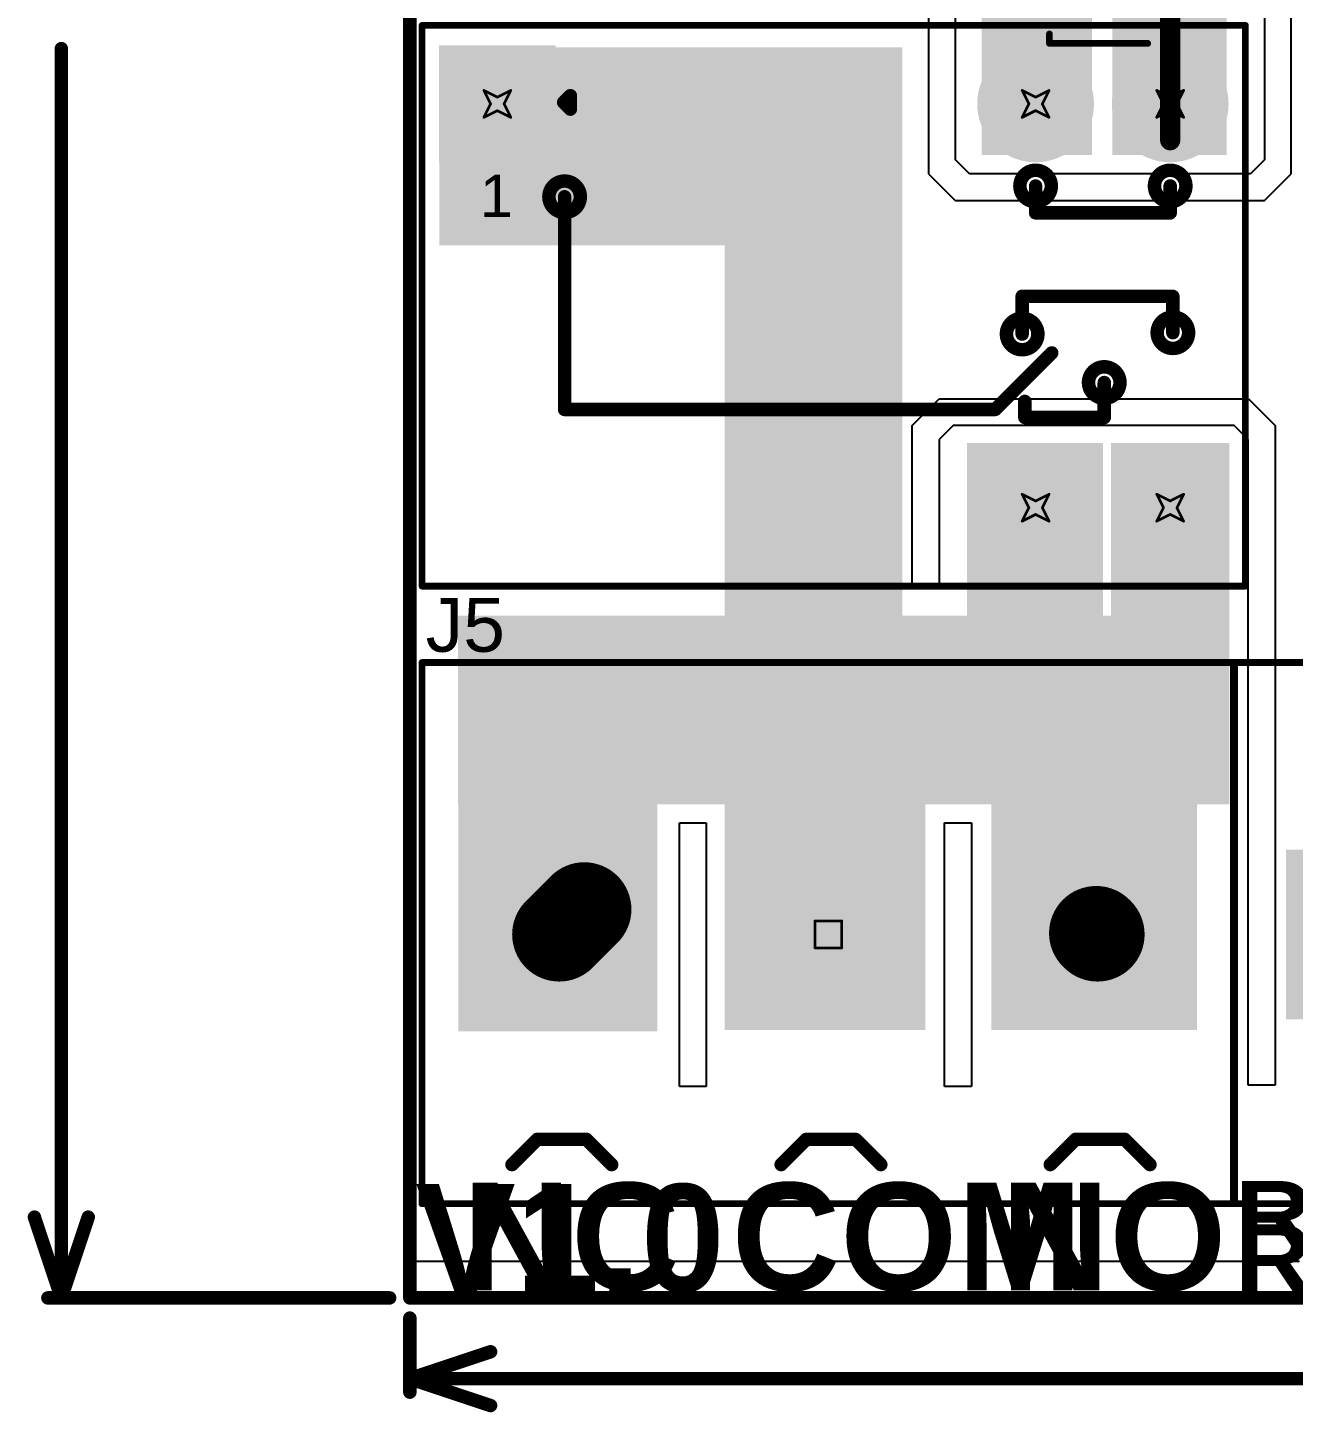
# Model space of a CAD drawing. Header units: inches. Extents: x -8 to 208, y -3 to 109.
# Drawn here: x -7.21 to 16.68, y -2.16 to 23.97 of the extents above; entities that cross this region are included whole.
import ezdxf

# ---------------------------------------------------------------- set-up
doc = ezdxf.new("R2010")
doc.units = ezdxf.units.IN
for name, color, linetype in [('BottomLayer', 5, 'Continuous'), ('BottomOverlay', 54, 'Continuous'), ('BottomPaste', 16, 'Continuous'), ('BottomSolder', 6, 'Continuous'), ('DrillDrawing', 1, 'Continuous'), ('Mechanical1', 6, 'Continuous'), ('Mechanical2', 216, 'Continuous'), ('MultiLayer', 9, 'Continuous'), ('PadHoleLayer', 156, 'Continuous'), ('TopLayer', 1, 'Continuous'), ('TopOverlay', 2, 'Continuous'), ('TopSolder', 216, 'Continuous')]:
    doc.layers.add(name, color=color, linetype=linetype)
doc.styles.add('Arial', font='', dxfattribs={"height": 0.2})
doc.styles.add('Arial Black_Bold', font='', dxfattribs={"height": 0.2})
doc.styles.add('Arial_Bold', font='', dxfattribs={"height": 0.2})
doc.styles.get('Arial').set_extended_font_data('Arial')
doc.styles.get('Arial Black_Bold').set_extended_font_data('Arial Black', bold=True)
doc.styles.get('Arial_Bold').set_extended_font_data('Arial', bold=True)

# ---------------------------------------------------------------- blocks, each defined once
blk = doc.blocks.new('J102K1CS33VDC_20_83')
at = {"layer": 'BottomLayer'}
blk.add_hatch(color=5, dxfattribs=at).paths.add_polyline_path([(1, 1), (1, -1), (-1, -1), (-1, 1)])
h = blk.add_hatch(color=5, dxfattribs=at)
edge = h.paths.add_edge_path()
edge.add_arc((10.16, 0), 1, 0, 360)
h = blk.add_hatch(color=5, dxfattribs=at)
edge = h.paths.add_edge_path()
edge.add_arc((12.7, 0), 1, 0, 360)
h = blk.add_hatch(color=5, dxfattribs=at)
edge = h.paths.add_edge_path()
edge.add_arc((10.16, -7.62), 1, 0, 360)
h = blk.add_hatch(color=5, dxfattribs=at)
edge = h.paths.add_edge_path()
edge.add_arc((12.7, -7.62), 1, 0, 360)
at = {"layer": 'BottomSolder'}
blk.add_hatch(color=6, dxfattribs=at).paths.add_polyline_path([(1.102, 1.102), (1.102, -1.102), (-1.102, -1.102), (-1.102, 1.102)])
h = blk.add_hatch(color=6, dxfattribs=at)
edge = h.paths.add_edge_path()
edge.add_arc((10.16, 0), 1.102, 0, 360)
h = blk.add_hatch(color=6, dxfattribs=at)
edge = h.paths.add_edge_path()
edge.add_arc((12.7, 0), 1.102, 0, 360)
h = blk.add_hatch(color=6, dxfattribs=at)
edge = h.paths.add_edge_path()
edge.add_arc((10.16, -7.62), 1.102, 0, 360)
h = blk.add_hatch(color=6, dxfattribs=at)
edge = h.paths.add_edge_path()
edge.add_arc((12.7, -7.62), 1.102, 0, 360)
at = {"layer": 'MultiLayer'}
blk.add_hatch(color=9, dxfattribs=at).paths.add_polyline_path([(1, 1), (1, -1), (-1, -1), (-1, 1)])
h = blk.add_hatch(color=9, dxfattribs=at)
edge = h.paths.add_edge_path()
edge.add_arc((10.16, 0), 1, 0, 360)
h = blk.add_hatch(color=9, dxfattribs=at)
edge = h.paths.add_edge_path()
edge.add_arc((12.7, 0), 1, 0, 360)
h = blk.add_hatch(color=9, dxfattribs=at)
edge = h.paths.add_edge_path()
edge.add_arc((10.16, -7.62), 1, 0, 360)
h = blk.add_hatch(color=9, dxfattribs=at)
edge = h.paths.add_edge_path()
edge.add_arc((12.7, -7.62), 1, 0, 360)
at = {"layer": 'PadHoleLayer'}
h = blk.add_hatch(color=156, dxfattribs=at)
edge = h.paths.add_edge_path()
edge.add_arc((0, 0), 0.51, 0, 360)
h = blk.add_hatch(color=156, dxfattribs=at)
edge = h.paths.add_edge_path()
edge.add_arc((10.16, 0), 0.51, 0, 360)
h = blk.add_hatch(color=156, dxfattribs=at)
edge = h.paths.add_edge_path()
edge.add_arc((12.7, 0), 0.51, 0, 360)
h = blk.add_hatch(color=156, dxfattribs=at)
edge = h.paths.add_edge_path()
edge.add_arc((10.16, -7.62), 0.51, 0, 360)
h = blk.add_hatch(color=156, dxfattribs=at)
edge = h.paths.add_edge_path()
edge.add_arc((12.7, -7.62), 0.51, 0, 360)
at = {"layer": 'TopLayer'}
blk.add_hatch(color=1, dxfattribs=at).paths.add_polyline_path([(1, 1), (1, -1), (-1, -1), (-1, 1)])
h = blk.add_hatch(color=1, dxfattribs=at)
edge = h.paths.add_edge_path()
edge.add_arc((10.16, 0), 1, 0, 360)
h = blk.add_hatch(color=1, dxfattribs=at)
edge = h.paths.add_edge_path()
edge.add_arc((12.7, 0), 1, 0, 360)
h = blk.add_hatch(color=1, dxfattribs=at)
edge = h.paths.add_edge_path()
edge.add_arc((10.16, -7.62), 1, 0, 360)
h = blk.add_hatch(color=1, dxfattribs=at)
edge = h.paths.add_edge_path()
edge.add_arc((12.7, -7.62), 1, 0, 360)
at = {"layer": 'TopSolder'}
blk.add_hatch(color=216, dxfattribs=at).paths.add_polyline_path([(1.102, 1.102), (1.102, -1.102), (-1.102, -1.102), (-1.102, 1.102)])
h = blk.add_hatch(color=216, dxfattribs=at)
edge = h.paths.add_edge_path()
edge.add_arc((10.16, 0), 1.102, 0, 360)
h = blk.add_hatch(color=216, dxfattribs=at)
edge = h.paths.add_edge_path()
edge.add_arc((12.7, 0), 1.102, 0, 360)
h = blk.add_hatch(color=216, dxfattribs=at)
edge = h.paths.add_edge_path()
edge.add_arc((10.16, -7.62), 1.102, 0, 360)
h = blk.add_hatch(color=216, dxfattribs=at)
edge = h.paths.add_edge_path()
edge.add_arc((12.7, -7.62), 1.102, 0, 360)
at = {"layer": 'TopOverlay'}
for points in [[(-1.42, -3.81, 0.127, 0.127, 0), (-1.42, 1.48, 0.127, 0.127, 0)], [(-1.42, 1.48, 0.127, 0.127, 0), (14.12, 1.48, 0.127, 0.127, 0)], [(14.12, -3.81, 0.127, 0.127, 0), (14.12, 1.48, 0.127, 0.127, 0)], [(1.252, 0.028, 0.254, 0.254, 0), (1.379, 0.155, 0.254, 0.254, 0)], [(1.379, -0.099, 0.254, 0.254, 0), (1.379, 0.155, 0.254, 0.254, 0)], [(1.252, 0.028, 0.254, 0.254, 0), (1.379, -0.099, 0.254, 0.254, 0)], [(10.16, -2.057, 0.254, 0.254, 0), (10.16, -1.549, 0.254, 0.254, 0)], [(12.7, -2.057, 0.254, 0.254, 0), (12.7, -1.549, 0.254, 0.254, 0)], [(1.27, -5.766, 0.254, 0.254, 0), (1.27, -1.753, 0.254, 0.254, 0)], [(10.16, -2.057, 0.254, 0.254, 0), (12.7, -2.057, 0.254, 0.254, 0)], [(9.906, -4.343, 0.254, 0.254, 0), (9.906, -3.632, 0.254, 0.254, 0)], [(9.906, -3.632, 0.254, 0.254, 0), (12.751, -3.632, 0.254, 0.254, 0)], [(12.751, -4.318, 0.254, 0.254, 0), (12.751, -3.632, 0.254, 0.254, 0)], [(-1.42, -9.1, 0.127, 0.127, 0), (-1.42, -3.81, 0.127, 0.127, 0)], [(14.12, -9.1, 0.127, 0.127, 0), (14.12, -3.81, 0.127, 0.127, 0)], [(9.398, -5.766, 0.254, 0.254, 0), (10.465, -4.699, 0.254, 0.254, 0)], [(11.455, -5.918, 0.254, 0.254, 0), (11.455, -5.258, 0.254, 0.254, 0)], [(9.957, -5.918, 0.254, 0.254, 0), (9.957, -5.613, 0.254, 0.254, 0)], [(1.27, -5.766, 0.254, 0.254, 0), (9.398, -5.766, 0.254, 0.254, 0)], [(9.957, -5.918, 0.254, 0.254, 0), (11.455, -5.918, 0.254, 0.254, 0)], [(-1.42, -9.1, 0.127, 0.127, 0), (14.12, -9.1, 0.127, 0.127, 0)]]:
    blk.add_lwpolyline(points, format="xyseb", dxfattribs=at)
for points in [[(-1.452, 1.48, 0.0635, 0.0635, 1), (-1.388, 1.48, 0.0635, 0.0635, 1)], [(-1.452, 1.48, 0.0635, 0.0635, 1), (-1.388, 1.48, 0.0635, 0.0635, 1)], [(14.088, 1.48, 0.0635, 0.0635, 1), (14.152, 1.48, 0.0635, 0.0635, 1)], [(14.088, 1.48, 0.0635, 0.0635, 1), (14.152, 1.48, 0.0635, 0.0635, 1)], [(1.315, 0.155, 0.127, 0.127, 1), (1.442, 0.155, 0.127, 0.127, 1)], [(1.315, 0.155, 0.127, 0.127, 1), (1.442, 0.155, 0.127, 0.127, 1)], [(1.188, 0.028, 0.127, 0.127, 1), (1.315, 0.028, 0.127, 0.127, 1)], [(1.188, 0.028, 0.127, 0.127, 1), (1.315, 0.028, 0.127, 0.127, 1)], [(1.315, -0.099, 0.127, 0.127, 1), (1.442, -0.099, 0.127, 0.127, 1)], [(1.315, -0.099, 0.127, 0.127, 1), (1.442, -0.099, 0.127, 0.127, 1)], [(10.457, -1.549, 0.254, 0.254, 1), (9.863, -1.549, 0.254, 0.254, 1)], [(12.997, -1.549, 0.254, 0.254, 1), (12.403, -1.549, 0.254, 0.254, 1)], [(1.567, -1.753, 0.254, 0.254, 1), (0.973, -1.753, 0.254, 0.254, 1)], [(9.799, -1.549, 0.127, 0.127, 1), (9.926, -1.549, 0.127, 0.127, 1)], [(10.097, -1.549, 0.127, 0.127, 1), (10.223, -1.549, 0.127, 0.127, 1)], [(10.394, -1.549, 0.127, 0.127, 1), (10.521, -1.549, 0.127, 0.127, 1)], [(12.339, -1.549, 0.127, 0.127, 1), (12.466, -1.549, 0.127, 0.127, 1)], [(12.636, -1.549, 0.127, 0.127, 1), (12.764, -1.549, 0.127, 0.127, 1)], [(12.934, -1.549, 0.127, 0.127, 1), (13.061, -1.549, 0.127, 0.127, 1)], [(0.909, -1.753, 0.127, 0.127, 1), (1.036, -1.753, 0.127, 0.127, 1)], [(1.206, -1.753, 0.127, 0.127, 1), (1.333, -1.753, 0.127, 0.127, 1)], [(1.504, -1.753, 0.127, 0.127, 1), (1.631, -1.753, 0.127, 0.127, 1)], [(10.097, -2.057, 0.127, 0.127, 1), (10.223, -2.057, 0.127, 0.127, 1)], [(10.097, -2.057, 0.127, 0.127, 1), (10.223, -2.057, 0.127, 0.127, 1)], [(12.636, -2.057, 0.127, 0.127, 1), (12.764, -2.057, 0.127, 0.127, 1)], [(12.636, -2.057, 0.127, 0.127, 1), (12.764, -2.057, 0.127, 0.127, 1)], [(9.842, -3.632, 0.127, 0.127, 1), (9.97, -3.632, 0.127, 0.127, 1)], [(9.842, -3.632, 0.127, 0.127, 1), (9.97, -3.632, 0.127, 0.127, 1)], [(12.687, -3.632, 0.127, 0.127, 1), (12.814, -3.632, 0.127, 0.127, 1)], [(12.687, -3.632, 0.127, 0.127, 1), (12.814, -3.632, 0.127, 0.127, 1)], [(-1.452, -3.81, 0.0635, 0.0635, 1), (-1.388, -3.81, 0.0635, 0.0635, 1)], [(-1.452, -3.81, 0.0635, 0.0635, 1), (-1.388, -3.81, 0.0635, 0.0635, 1)], [(13.048, -4.318, 0.254, 0.254, 1), (12.454, -4.318, 0.254, 0.254, 1)], [(14.088, -3.81, 0.0635, 0.0635, 1), (14.152, -3.81, 0.0635, 0.0635, 1)], [(14.088, -3.81, 0.0635, 0.0635, 1), (14.152, -3.81, 0.0635, 0.0635, 1)], [(10.203, -4.343, 0.254, 0.254, 1), (9.609, -4.343, 0.254, 0.254, 1)], [(9.545, -4.343, 0.127, 0.127, 1), (9.672, -4.343, 0.127, 0.127, 1)], [(9.842, -4.343, 0.127, 0.127, 1), (9.97, -4.343, 0.127, 0.127, 1)], [(10.14, -4.343, 0.127, 0.127, 1), (10.267, -4.343, 0.127, 0.127, 1)], [(12.39, -4.318, 0.127, 0.127, 1), (12.517, -4.318, 0.127, 0.127, 1)], [(12.687, -4.318, 0.127, 0.127, 1), (12.814, -4.318, 0.127, 0.127, 1)], [(12.985, -4.318, 0.127, 0.127, 1), (13.112, -4.318, 0.127, 0.127, 1)], [(10.401, -4.699, 0.127, 0.127, 1), (10.528, -4.699, 0.127, 0.127, 1)], [(11.753, -5.258, 0.254, 0.254, 1), (11.158, -5.258, 0.254, 0.254, 1)], [(11.095, -5.258, 0.127, 0.127, 1), (11.222, -5.258, 0.127, 0.127, 1)], [(11.392, -5.258, 0.127, 0.127, 1), (11.519, -5.258, 0.127, 0.127, 1)], [(11.689, -5.258, 0.127, 0.127, 1), (11.816, -5.258, 0.127, 0.127, 1)], [(9.893, -5.613, 0.127, 0.127, 1), (10.02, -5.613, 0.127, 0.127, 1)], [(1.206, -5.766, 0.127, 0.127, 1), (1.333, -5.766, 0.127, 0.127, 1)], [(1.206, -5.766, 0.127, 0.127, 1), (1.333, -5.766, 0.127, 0.127, 1)], [(9.334, -5.766, 0.127, 0.127, 1), (9.461, -5.766, 0.127, 0.127, 1)], [(9.334, -5.766, 0.127, 0.127, 1), (9.461, -5.766, 0.127, 0.127, 1)], [(9.893, -5.918, 0.127, 0.127, 1), (10.02, -5.918, 0.127, 0.127, 1)], [(9.893, -5.918, 0.127, 0.127, 1), (10.02, -5.918, 0.127, 0.127, 1)], [(11.392, -5.918, 0.127, 0.127, 1), (11.519, -5.918, 0.127, 0.127, 1)], [(11.392, -5.918, 0.127, 0.127, 1), (11.519, -5.918, 0.127, 0.127, 1)], [(-1.452, -9.1, 0.0635, 0.0635, 1), (-1.388, -9.1, 0.0635, 0.0635, 1)], [(-1.452, -9.1, 0.0635, 0.0635, 1), (-1.388, -9.1, 0.0635, 0.0635, 1)], [(14.088, -9.1, 0.0635, 0.0635, 1), (14.152, -9.1, 0.0635, 0.0635, 1)], [(14.088, -9.1, 0.0635, 0.0635, 1), (14.152, -9.1, 0.0635, 0.0635, 1)]]:
    blk.add_lwpolyline(points, format="xyseb", close=True, dxfattribs=at)
at = {"layer": 'TopOverlay', "style": 'Arial'}
blk.add_text('1', height=0.8, rotation=360, dxfattribs=at).set_placement((-0.33, -2.134))
blk = doc.blocks.new('DB128L_5_08_3P_BK_S_90')
at = {"layer": 'BottomLayer'}
blk.add_hatch(color=5, dxfattribs=at).paths.add_polyline_path([(-3.58, 1.5), (-3.58, -1.5), (-6.58, -1.5), (-6.58, 1.5)])
h = blk.add_hatch(color=5, dxfattribs=at)
edge = h.paths.add_edge_path()
edge.add_arc((0, 0), 1.5, 0, 360)
h = blk.add_hatch(color=5, dxfattribs=at)
edge = h.paths.add_edge_path()
edge.add_arc((5.08, 0), 1.5, 0, 360)
at = {"layer": 'BottomSolder'}
blk.add_hatch(color=6, dxfattribs=at).paths.add_polyline_path([(-3.478, 1.602), (-3.478, -1.602), (-6.682, -1.602), (-6.682, 1.602)])
h = blk.add_hatch(color=6, dxfattribs=at)
edge = h.paths.add_edge_path()
edge.add_arc((0, 0), 1.602, 0, 360)
h = blk.add_hatch(color=6, dxfattribs=at)
edge = h.paths.add_edge_path()
edge.add_arc((5.08, 0), 1.602, 0, 360)
at = {"layer": 'MultiLayer'}
blk.add_hatch(color=9, dxfattribs=at).paths.add_polyline_path([(-3.58, 1.5), (-3.58, -1.5), (-6.58, -1.5), (-6.58, 1.5)])
h = blk.add_hatch(color=9, dxfattribs=at)
edge = h.paths.add_edge_path()
edge.add_arc((0, 0), 1.5, 0, 360)
h = blk.add_hatch(color=9, dxfattribs=at)
edge = h.paths.add_edge_path()
edge.add_arc((5.08, 0), 1.5, 0, 360)
at = {"layer": 'PadHoleLayer'}
h = blk.add_hatch(color=156, dxfattribs=at)
edge = h.paths.add_edge_path()
edge.add_arc((-5.08, 0), 0.8, 0, 360)
h = blk.add_hatch(color=156, dxfattribs=at)
edge = h.paths.add_edge_path()
edge.add_arc((0, 0), 0.8, 0, 360)
h = blk.add_hatch(color=156, dxfattribs=at)
edge = h.paths.add_edge_path()
edge.add_arc((5.08, 0), 0.8, 0, 360)
at = {"layer": 'TopLayer'}
blk.add_hatch(color=1, dxfattribs=at).paths.add_polyline_path([(-3.58, 1.5), (-3.58, -1.5), (-6.58, -1.5), (-6.58, 1.5)])
h = blk.add_hatch(color=1, dxfattribs=at)
edge = h.paths.add_edge_path()
edge.add_arc((0, 0), 1.5, 0, 360)
h = blk.add_hatch(color=1, dxfattribs=at)
edge = h.paths.add_edge_path()
edge.add_arc((5.08, 0), 1.5, 0, 360)
at = {"layer": 'TopSolder'}
blk.add_hatch(color=216, dxfattribs=at).paths.add_polyline_path([(-3.478, 1.602), (-3.478, -1.602), (-6.682, -1.602), (-6.682, 1.602)])
h = blk.add_hatch(color=216, dxfattribs=at)
edge = h.paths.add_edge_path()
edge.add_arc((0, 0), 1.602, 0, 360)
h = blk.add_hatch(color=216, dxfattribs=at)
edge = h.paths.add_edge_path()
edge.add_arc((5.08, 0), 1.602, 0, 360)
at = {"layer": 'TopOverlay'}
for points in [[(-7.671, -5.08, 0.127, 0.127, 0), (-7.671, 5.131, 0.127, 0.127, 0)], [(-7.671, 5.131, 0.127, 0.127, 0), (7.671, 5.131, 0.127, 0.127, 0)], [(7.671, -5.08, 0.127, 0.127, 0), (7.671, 5.131, 0.127, 0.127, 0)], [(-5.971, -4.343, 0.254, 0.254, 0), (-5.494, -3.867, 0.254, 0.254, 0)], [(-5.494, -3.867, 0.254, 0.254, 0), (-4.566, -3.867, 0.254, 0.254, 0)], [(-4.566, -3.867, 0.254, 0.254, 0), (-4.089, -4.343, 0.254, 0.254, 0)], [(-0.891, -4.343, 0.254, 0.254, 0), (-0.414, -3.867, 0.254, 0.254, 0)], [(-0.414, -3.867, 0.254, 0.254, 0), (0.514, -3.867, 0.254, 0.254, 0)], [(0.514, -3.867, 0.254, 0.254, 0), (0.991, -4.343, 0.254, 0.254, 0)], [(4.189, -4.343, 0.254, 0.254, 0), (4.666, -3.867, 0.254, 0.254, 0)], [(4.666, -3.867, 0.254, 0.254, 0), (5.594, -3.867, 0.254, 0.254, 0)], [(5.594, -3.867, 0.254, 0.254, 0), (6.071, -4.343, 0.254, 0.254, 0)], [(-7.671, -5.08, 0.127, 0.127, 0), (7.671, -5.08, 0.127, 0.127, 0)]]:
    blk.add_lwpolyline(points, format="xyseb", dxfattribs=at)
for points in [[(-7.703, 5.131, 0.0635, 0.0635, 1), (-7.639, 5.131, 0.0635, 0.0635, 1)], [(-7.703, 5.131, 0.0635, 0.0635, 1), (-7.639, 5.131, 0.0635, 0.0635, 1)], [(7.639, 5.131, 0.0635, 0.0635, 1), (7.703, 5.131, 0.0635, 0.0635, 1)], [(7.639, 5.131, 0.0635, 0.0635, 1), (7.703, 5.131, 0.0635, 0.0635, 1)], [(-5.558, -3.867, 0.127, 0.127, 1), (-5.431, -3.867, 0.127, 0.127, 1)], [(-5.558, -3.867, 0.127, 0.127, 1), (-5.431, -3.867, 0.127, 0.127, 1)], [(-4.63, -3.867, 0.127, 0.127, 1), (-4.503, -3.867, 0.127, 0.127, 1)], [(-4.63, -3.867, 0.127, 0.127, 1), (-4.503, -3.867, 0.127, 0.127, 1)], [(-0.478, -3.867, 0.127, 0.127, 1), (-0.351, -3.867, 0.127, 0.127, 1)], [(-0.478, -3.867, 0.127, 0.127, 1), (-0.351, -3.867, 0.127, 0.127, 1)], [(0.45, -3.867, 0.127, 0.127, 1), (0.577, -3.867, 0.127, 0.127, 1)], [(0.45, -3.867, 0.127, 0.127, 1), (0.577, -3.867, 0.127, 0.127, 1)], [(4.602, -3.867, 0.127, 0.127, 1), (4.729, -3.867, 0.127, 0.127, 1)], [(4.602, -3.867, 0.127, 0.127, 1), (4.729, -3.867, 0.127, 0.127, 1)], [(5.53, -3.867, 0.127, 0.127, 1), (5.657, -3.867, 0.127, 0.127, 1)], [(5.53, -3.867, 0.127, 0.127, 1), (5.657, -3.867, 0.127, 0.127, 1)], [(-6.035, -4.343, 0.127, 0.127, 1), (-5.908, -4.343, 0.127, 0.127, 1)], [(-4.153, -4.343, 0.127, 0.127, 1), (-4.026, -4.343, 0.127, 0.127, 1)], [(-0.955, -4.343, 0.127, 0.127, 1), (-0.828, -4.343, 0.127, 0.127, 1)], [(0.927, -4.343, 0.127, 0.127, 1), (1.054, -4.343, 0.127, 0.127, 1)], [(4.125, -4.343, 0.127, 0.127, 1), (4.252, -4.343, 0.127, 0.127, 1)], [(6.007, -4.343, 0.127, 0.127, 1), (6.134, -4.343, 0.127, 0.127, 1)], [(-7.703, -5.08, 0.0635, 0.0635, 1), (-7.639, -5.08, 0.0635, 0.0635, 1)], [(-7.703, -5.08, 0.0635, 0.0635, 1), (-7.639, -5.08, 0.0635, 0.0635, 1)], [(7.639, -5.08, 0.0635, 0.0635, 1), (7.703, -5.08, 0.0635, 0.0635, 1)], [(7.639, -5.08, 0.0635, 0.0635, 1), (7.703, -5.08, 0.0635, 0.0635, 1)]]:
    blk.add_lwpolyline(points, format="xyseb", close=True, dxfattribs=at)
blk = doc.blocks.new('DB128L_5_08_3P_BK_S_93')
at = {"layer": 'BottomLayer'}
blk.add_hatch(color=5, dxfattribs=at).paths.add_polyline_path([(-3.58, 1.5), (-3.58, -1.5), (-6.58, -1.5), (-6.58, 1.5)])
h = blk.add_hatch(color=5, dxfattribs=at)
edge = h.paths.add_edge_path()
edge.add_arc((0, 0), 1.5, 0, 360)
h = blk.add_hatch(color=5, dxfattribs=at)
edge = h.paths.add_edge_path()
edge.add_arc((5.08, 0), 1.5, 0, 360)
at = {"layer": 'BottomSolder'}
blk.add_hatch(color=6, dxfattribs=at).paths.add_polyline_path([(-3.478, 1.602), (-3.478, -1.602), (-6.682, -1.602), (-6.682, 1.602)])
h = blk.add_hatch(color=6, dxfattribs=at)
edge = h.paths.add_edge_path()
edge.add_arc((0, 0), 1.602, 0, 360)
h = blk.add_hatch(color=6, dxfattribs=at)
edge = h.paths.add_edge_path()
edge.add_arc((5.08, 0), 1.602, 0, 360)
at = {"layer": 'MultiLayer'}
blk.add_hatch(color=9, dxfattribs=at).paths.add_polyline_path([(-3.58, 1.5), (-3.58, -1.5), (-6.58, -1.5), (-6.58, 1.5)])
h = blk.add_hatch(color=9, dxfattribs=at)
edge = h.paths.add_edge_path()
edge.add_arc((0, 0), 1.5, 0, 360)
h = blk.add_hatch(color=9, dxfattribs=at)
edge = h.paths.add_edge_path()
edge.add_arc((5.08, 0), 1.5, 0, 360)
at = {"layer": 'PadHoleLayer'}
h = blk.add_hatch(color=156, dxfattribs=at)
edge = h.paths.add_edge_path()
edge.add_arc((-5.08, 0), 0.8, 0, 360)
h = blk.add_hatch(color=156, dxfattribs=at)
edge = h.paths.add_edge_path()
edge.add_arc((0, 0), 0.8, 0, 360)
h = blk.add_hatch(color=156, dxfattribs=at)
edge = h.paths.add_edge_path()
edge.add_arc((5.08, 0), 0.8, 0, 360)
at = {"layer": 'TopLayer'}
blk.add_hatch(color=1, dxfattribs=at).paths.add_polyline_path([(-3.58, 1.5), (-3.58, -1.5), (-6.58, -1.5), (-6.58, 1.5)])
h = blk.add_hatch(color=1, dxfattribs=at)
edge = h.paths.add_edge_path()
edge.add_arc((0, 0), 1.5, 0, 360)
h = blk.add_hatch(color=1, dxfattribs=at)
edge = h.paths.add_edge_path()
edge.add_arc((5.08, 0), 1.5, 0, 360)
at = {"layer": 'TopSolder'}
blk.add_hatch(color=216, dxfattribs=at).paths.add_polyline_path([(-3.478, 1.602), (-3.478, -1.602), (-6.682, -1.602), (-6.682, 1.602)])
h = blk.add_hatch(color=216, dxfattribs=at)
edge = h.paths.add_edge_path()
edge.add_arc((0, 0), 1.602, 0, 360)
h = blk.add_hatch(color=216, dxfattribs=at)
edge = h.paths.add_edge_path()
edge.add_arc((5.08, 0), 1.602, 0, 360)
at = {"layer": 'TopOverlay'}
for points in [[(-7.671, 5.131, 0.127, 0.127, 0), (7.671, 5.131, 0.127, 0.127, 0)], [(-7.671, -5.08, 0.127, 0.127, 0), (-7.671, 5.131, 0.127, 0.127, 0)], [(7.671, -5.08, 0.127, 0.127, 0), (7.671, 5.131, 0.127, 0.127, 0)], [(-5.971, -4.343, 0.254, 0.254, 0), (-5.494, -3.867, 0.254, 0.254, 0)], [(-5.494, -3.867, 0.254, 0.254, 0), (-4.566, -3.867, 0.254, 0.254, 0)], [(-4.566, -3.867, 0.254, 0.254, 0), (-4.089, -4.343, 0.254, 0.254, 0)], [(-0.891, -4.343, 0.254, 0.254, 0), (-0.414, -3.867, 0.254, 0.254, 0)], [(-0.414, -3.867, 0.254, 0.254, 0), (0.514, -3.867, 0.254, 0.254, 0)], [(0.514, -3.867, 0.254, 0.254, 0), (0.991, -4.343, 0.254, 0.254, 0)], [(4.189, -4.343, 0.254, 0.254, 0), (4.666, -3.867, 0.254, 0.254, 0)], [(4.666, -3.867, 0.254, 0.254, 0), (5.594, -3.867, 0.254, 0.254, 0)], [(5.594, -3.867, 0.254, 0.254, 0), (6.071, -4.343, 0.254, 0.254, 0)], [(-7.671, -5.08, 0.127, 0.127, 0), (7.671, -5.08, 0.127, 0.127, 0)]]:
    blk.add_lwpolyline(points, format="xyseb", dxfattribs=at)
for points in [[(-7.703, 5.131, 0.0635, 0.0635, 1), (-7.639, 5.131, 0.0635, 0.0635, 1)], [(-7.703, 5.131, 0.0635, 0.0635, 1), (-7.639, 5.131, 0.0635, 0.0635, 1)], [(7.639, 5.131, 0.0635, 0.0635, 1), (7.703, 5.131, 0.0635, 0.0635, 1)], [(7.639, 5.131, 0.0635, 0.0635, 1), (7.703, 5.131, 0.0635, 0.0635, 1)], [(-5.558, -3.867, 0.127, 0.127, 1), (-5.431, -3.867, 0.127, 0.127, 1)], [(-5.558, -3.867, 0.127, 0.127, 1), (-5.431, -3.867, 0.127, 0.127, 1)], [(-4.63, -3.867, 0.127, 0.127, 1), (-4.503, -3.867, 0.127, 0.127, 1)], [(-4.63, -3.867, 0.127, 0.127, 1), (-4.503, -3.867, 0.127, 0.127, 1)], [(-0.478, -3.867, 0.127, 0.127, 1), (-0.351, -3.867, 0.127, 0.127, 1)], [(-0.478, -3.867, 0.127, 0.127, 1), (-0.351, -3.867, 0.127, 0.127, 1)], [(0.45, -3.867, 0.127, 0.127, 1), (0.577, -3.867, 0.127, 0.127, 1)], [(0.45, -3.867, 0.127, 0.127, 1), (0.577, -3.867, 0.127, 0.127, 1)], [(4.602, -3.867, 0.127, 0.127, 1), (4.729, -3.867, 0.127, 0.127, 1)], [(4.602, -3.867, 0.127, 0.127, 1), (4.729, -3.867, 0.127, 0.127, 1)], [(5.53, -3.867, 0.127, 0.127, 1), (5.657, -3.867, 0.127, 0.127, 1)], [(5.53, -3.867, 0.127, 0.127, 1), (5.657, -3.867, 0.127, 0.127, 1)], [(-6.035, -4.343, 0.127, 0.127, 1), (-5.908, -4.343, 0.127, 0.127, 1)], [(-4.153, -4.343, 0.127, 0.127, 1), (-4.026, -4.343, 0.127, 0.127, 1)], [(-0.955, -4.343, 0.127, 0.127, 1), (-0.828, -4.343, 0.127, 0.127, 1)], [(0.927, -4.343, 0.127, 0.127, 1), (1.054, -4.343, 0.127, 0.127, 1)], [(4.125, -4.343, 0.127, 0.127, 1), (4.252, -4.343, 0.127, 0.127, 1)], [(6.007, -4.343, 0.127, 0.127, 1), (6.134, -4.343, 0.127, 0.127, 1)], [(-7.703, -5.08, 0.0635, 0.0635, 1), (-7.639, -5.08, 0.0635, 0.0635, 1)], [(-7.703, -5.08, 0.0635, 0.0635, 1), (-7.639, -5.08, 0.0635, 0.0635, 1)], [(7.639, -5.08, 0.0635, 0.0635, 1), (7.703, -5.08, 0.0635, 0.0635, 1)], [(7.639, -5.08, 0.0635, 0.0635, 1), (7.703, -5.08, 0.0635, 0.0635, 1)]]:
    blk.add_lwpolyline(points, format="xyseb", close=True, dxfattribs=at)
blk = doc.blocks.new('SOD_323_B_101')
at = {"layer": 'BottomLayer'}
for points in [[(-0.75, -0.45), (-1.55, -0.45), (-1.55, 0.45), (-0.75, 0.45)], [(1.55, -0.45), (0.75, -0.45), (0.75, 0.45), (1.55, 0.45)]]:
    blk.add_hatch(color=5, dxfattribs=at).paths.add_polyline_path(points)
at = {"layer": 'BottomOverlay'}
for points in [[(-2.007, 0.483), (-0.914, 0.483), (-0.914, 0.787), (-2.007, 0.787)], [(-2.007, -0.508), (-1.575, -0.508), (-1.575, 0.508), (-2.007, 0.508)], [(-2.007, -0.787), (-0.914, -0.787), (-0.914, -0.483), (-2.007, -0.483)]]:
    blk.add_hatch(color=54, dxfattribs=at).paths.add_polyline_path(points)
at = {"layer": 'BottomPaste'}
for points in [[(-0.75, -0.45), (-1.55, -0.45), (-1.55, 0.45), (-0.75, 0.45)], [(1.55, -0.45), (0.75, -0.45), (0.75, 0.45), (1.55, 0.45)]]:
    blk.add_hatch(color=16, dxfattribs=at).paths.add_polyline_path(points)
at = {"layer": 'BottomSolder'}
for points in [[(-0.695, -0.505), (-1.605, -0.505), (-1.605, 0.505), (-0.695, 0.505)], [(1.605, -0.505), (0.695, -0.505), (0.695, 0.505), (1.605, 0.505)]]:
    blk.add_hatch(color=6, dxfattribs=at).paths.add_polyline_path(points)
at = {"layer": 'BottomOverlay'}
for points in [[(0.94, 0.737, 0.127, 0.127, 0), (-0.914, 0.737, 0.127, 0.127, 0)], [(0.94, 0.737, 0.127, 0.127, 0), (0.94, 0.559, 0.127, 0.127, 0)], [(0.94, -0.559, 0.127, 0.127, 0), (0.94, -0.737, 0.127, 0.127, 0)], [(0.94, -0.737, 0.127, 0.127, 0), (-0.914, -0.737, 0.127, 0.127, 0)]]:
    blk.add_lwpolyline(points, format="xyseb", dxfattribs=at)
for points in [[(-0.946, 0.737, 0.0635, 0.0635, 1), (-0.883, 0.737, 0.0635, 0.0635, 1)], [(0.908, 0.737, 0.0635, 0.0635, 1), (0.972, 0.737, 0.0635, 0.0635, 1)], [(0.908, 0.737, 0.0635, 0.0635, 1), (0.972, 0.737, 0.0635, 0.0635, 1)], [(0.908, 0.559, 0.0635, 0.0635, 1), (0.972, 0.559, 0.0635, 0.0635, 1)], [(0.908, -0.559, 0.0635, 0.0635, 1), (0.972, -0.559, 0.0635, 0.0635, 1)], [(-0.946, -0.737, 0.0635, 0.0635, 1), (-0.883, -0.737, 0.0635, 0.0635, 1)], [(0.908, -0.737, 0.0635, 0.0635, 1), (0.972, -0.737, 0.0635, 0.0635, 1)], [(0.908, -0.737, 0.0635, 0.0635, 1), (0.972, -0.737, 0.0635, 0.0635, 1)]]:
    blk.add_lwpolyline(points, format="xyseb", close=True, dxfattribs=at)

msp = doc.modelspace()

# ---------------------------------------------------------------- hatches: boundary and pattern name
at = {"layer": 'BottomLayer'}
for points in [[(12.878, 21.565), (12.878, 27.534), (10.795, 27.534), (10.795, 21.565)], [(15.418, 21.565), (15.418, 25.121), (13.259, 25.121), (13.259, 21.565)], [(13.233, 11.709), (15.469, 11.709), (15.469, 16.129), (13.233, 16.129)], [(15.469, 9.315), (15.469, 12.871), (0.908, 12.871), (0.908, 9.315)], [(0.914, 5.029), (4.674, 5.029), (4.674, 12.497), (0.914, 12.497)]]:
    msp.add_hatch(color=5, dxfattribs=at).paths.add_polyline_path(points)
at = {"layer": 'TopLayer'}
for points in [[(9.093, 19.863), (9.093, 23.597), (0.559, 23.597), (0.559, 19.863)], [(5.944, 11.887), (9.296, 11.887), (9.296, 23.597), (5.944, 23.597)], [(13.081, 16.129), (10.516, 16.129), (10.516, 9.373), (13.081, 9.373)], [(10.973, 5.055), (14.859, 5.055), (14.859, 12.7), (10.973, 12.7)], [(5.944, 5.055), (9.728, 5.055), (9.728, 12.319), (5.944, 12.319)]]:
    msp.add_hatch(color=1, dxfattribs=at).paths.add_polyline_path(points)

# ---------------------------------------------------------------- linework, layer by layer
at = {"layer": 'BottomLayer'}
for p, q in [((0, 0.686), (0, 24.841)), ((16.789, 0.686), (0, 0.686))]:
    msp.add_line(p, q, dxfattribs=at)
for points in [[(14.351, 22.53, 0.381, 0.381, 0), (14.351, 24.22, 0.381, 0.381, 0)], [(14.351, 21.844, 0.381, 0.381, 0), (14.351, 22.53, 0.381, 0.381, 0)]]:
    msp.add_lwpolyline(points, format="xyseb", dxfattribs=at)
for points in [[(14.256, 22.53, 0.191, 0.191, 1), (14.446, 22.53, 0.191, 0.191, 1)], [(14.256, 22.53, 0.191, 0.191, 1), (14.446, 22.53, 0.191, 0.191, 1)], [(14.256, 21.844, 0.191, 0.191, 1), (14.446, 21.844, 0.191, 0.191, 1)]]:
    msp.add_lwpolyline(points, format="xyseb", close=True, dxfattribs=at)
at = {"layer": 'DrillDrawing'}
for points in [[(1.397, 22.784, 0.0508, 0.0508, 0), (1.651, 22.657, 0.0508, 0.0508, 0)], [(1.397, 22.784, 0.0508, 0.0508, 0), (1.524, 22.53, 0.0508, 0.0508, 0)], [(1.651, 22.657, 0.0508, 0.0508, 0), (1.905, 22.784, 0.0508, 0.0508, 0)], [(1.778, 22.53, 0.0508, 0.0508, 0), (1.905, 22.784, 0.0508, 0.0508, 0)], [(11.557, 22.784, 0.0508, 0.0508, 0), (11.811, 22.657, 0.0508, 0.0508, 0)], [(11.557, 22.784, 0.0508, 0.0508, 0), (11.684, 22.53, 0.0508, 0.0508, 0)], [(11.811, 22.657, 0.0508, 0.0508, 0), (12.065, 22.784, 0.0508, 0.0508, 0)], [(11.938, 22.53, 0.0508, 0.0508, 0), (12.065, 22.784, 0.0508, 0.0508, 0)], [(14.097, 22.784, 0.0508, 0.0508, 0), (14.351, 22.657, 0.0508, 0.0508, 0)], [(14.097, 22.784, 0.0508, 0.0508, 0), (14.224, 22.53, 0.0508, 0.0508, 0)], [(14.351, 22.657, 0.0508, 0.0508, 0), (14.605, 22.784, 0.0508, 0.0508, 0)], [(14.478, 22.53, 0.0508, 0.0508, 0), (14.605, 22.784, 0.0508, 0.0508, 0)], [(1.397, 22.276, 0.0508, 0.0508, 0), (1.524, 22.53, 0.0508, 0.0508, 0)], [(1.778, 22.53, 0.0508, 0.0508, 0), (1.905, 22.276, 0.0508, 0.0508, 0)], [(11.557, 22.276, 0.0508, 0.0508, 0), (11.684, 22.53, 0.0508, 0.0508, 0)], [(11.938, 22.53, 0.0508, 0.0508, 0), (12.065, 22.276, 0.0508, 0.0508, 0)], [(14.097, 22.276, 0.0508, 0.0508, 0), (14.224, 22.53, 0.0508, 0.0508, 0)], [(14.478, 22.53, 0.0508, 0.0508, 0), (14.605, 22.276, 0.0508, 0.0508, 0)], [(1.397, 22.276, 0.0508, 0.0508, 0), (1.651, 22.403, 0.0508, 0.0508, 0)], [(1.651, 22.403, 0.0508, 0.0508, 0), (1.905, 22.276, 0.0508, 0.0508, 0)], [(11.557, 22.276, 0.0508, 0.0508, 0), (11.811, 22.403, 0.0508, 0.0508, 0)], [(11.811, 22.403, 0.0508, 0.0508, 0), (12.065, 22.276, 0.0508, 0.0508, 0)], [(14.097, 22.276, 0.0508, 0.0508, 0), (14.351, 22.403, 0.0508, 0.0508, 0)], [(14.351, 22.403, 0.0508, 0.0508, 0), (14.605, 22.276, 0.0508, 0.0508, 0)], [(11.557, 15.164, 0.0508, 0.0508, 0), (11.811, 15.037, 0.0508, 0.0508, 0)], [(11.557, 15.164, 0.0508, 0.0508, 0), (11.684, 14.91, 0.0508, 0.0508, 0)], [(11.811, 15.037, 0.0508, 0.0508, 0), (12.065, 15.164, 0.0508, 0.0508, 0)], [(11.938, 14.91, 0.0508, 0.0508, 0), (12.065, 15.164, 0.0508, 0.0508, 0)], [(14.097, 15.164, 0.0508, 0.0508, 0), (14.351, 15.037, 0.0508, 0.0508, 0)], [(14.097, 15.164, 0.0508, 0.0508, 0), (14.224, 14.91, 0.0508, 0.0508, 0)], [(14.351, 15.037, 0.0508, 0.0508, 0), (14.605, 15.164, 0.0508, 0.0508, 0)], [(14.478, 14.91, 0.0508, 0.0508, 0), (14.605, 15.164, 0.0508, 0.0508, 0)], [(11.557, 14.656, 0.0508, 0.0508, 0), (11.684, 14.91, 0.0508, 0.0508, 0)], [(11.938, 14.91, 0.0508, 0.0508, 0), (12.065, 14.656, 0.0508, 0.0508, 0)], [(14.097, 14.656, 0.0508, 0.0508, 0), (14.224, 14.91, 0.0508, 0.0508, 0)], [(14.478, 14.91, 0.0508, 0.0508, 0), (14.605, 14.656, 0.0508, 0.0508, 0)], [(11.557, 14.656, 0.0508, 0.0508, 0), (11.811, 14.783, 0.0508, 0.0508, 0)], [(11.811, 14.783, 0.0508, 0.0508, 0), (12.065, 14.656, 0.0508, 0.0508, 0)], [(14.097, 14.656, 0.0508, 0.0508, 0), (14.351, 14.783, 0.0508, 0.0508, 0)], [(14.351, 14.783, 0.0508, 0.0508, 0), (14.605, 14.656, 0.0508, 0.0508, 0)], [(2.565, 7.112, 0.0508, 0.0508, 0), (3.073, 7.112, 0.0508, 0.0508, 0)], [(2.565, 6.604, 0.0508, 0.0508, 0), (2.565, 7.112, 0.0508, 0.0508, 0)], [(3.073, 6.604, 0.0508, 0.0508, 0), (3.073, 7.112, 0.0508, 0.0508, 0)], [(7.645, 7.112, 0.0508, 0.0508, 0), (8.153, 7.112, 0.0508, 0.0508, 0)], [(7.645, 6.604, 0.0508, 0.0508, 0), (7.645, 7.112, 0.0508, 0.0508, 0)], [(8.153, 6.604, 0.0508, 0.0508, 0), (8.153, 7.112, 0.0508, 0.0508, 0)], [(12.725, 7.112, 0.0508, 0.0508, 0), (13.233, 7.112, 0.0508, 0.0508, 0)], [(12.725, 6.604, 0.0508, 0.0508, 0), (12.725, 7.112, 0.0508, 0.0508, 0)], [(13.233, 6.604, 0.0508, 0.0508, 0), (13.233, 7.112, 0.0508, 0.0508, 0)], [(2.565, 6.604, 0.0508, 0.0508, 0), (3.073, 6.604, 0.0508, 0.0508, 0)], [(7.645, 6.604, 0.0508, 0.0508, 0), (8.153, 6.604, 0.0508, 0.0508, 0)], [(12.725, 6.604, 0.0508, 0.0508, 0), (13.233, 6.604, 0.0508, 0.0508, 0)]]:
    msp.add_lwpolyline(points, format="xyseb", dxfattribs=at)
for points in [[(1.384, 22.784, 0.0254, 0.0254, 1), (1.41, 22.784, 0.0254, 0.0254, 1)], [(1.384, 22.784, 0.0254, 0.0254, 1), (1.41, 22.784, 0.0254, 0.0254, 1)], [(1.892, 22.784, 0.0254, 0.0254, 1), (1.918, 22.784, 0.0254, 0.0254, 1)], [(1.892, 22.784, 0.0254, 0.0254, 1), (1.918, 22.784, 0.0254, 0.0254, 1)], [(11.544, 22.784, 0.0254, 0.0254, 1), (11.57, 22.784, 0.0254, 0.0254, 1)], [(11.544, 22.784, 0.0254, 0.0254, 1), (11.57, 22.784, 0.0254, 0.0254, 1)], [(12.052, 22.784, 0.0254, 0.0254, 1), (12.078, 22.784, 0.0254, 0.0254, 1)], [(12.052, 22.784, 0.0254, 0.0254, 1), (12.078, 22.784, 0.0254, 0.0254, 1)], [(14.084, 22.784, 0.0254, 0.0254, 1), (14.11, 22.784, 0.0254, 0.0254, 1)], [(14.084, 22.784, 0.0254, 0.0254, 1), (14.11, 22.784, 0.0254, 0.0254, 1)], [(14.592, 22.784, 0.0254, 0.0254, 1), (14.618, 22.784, 0.0254, 0.0254, 1)], [(14.592, 22.784, 0.0254, 0.0254, 1), (14.618, 22.784, 0.0254, 0.0254, 1)], [(1.511, 22.53, 0.0254, 0.0254, 1), (1.537, 22.53, 0.0254, 0.0254, 1)], [(1.511, 22.53, 0.0254, 0.0254, 1), (1.537, 22.53, 0.0254, 0.0254, 1)], [(1.638, 22.657, 0.0254, 0.0254, 1), (1.664, 22.657, 0.0254, 0.0254, 1)], [(1.638, 22.657, 0.0254, 0.0254, 1), (1.664, 22.657, 0.0254, 0.0254, 1)], [(1.765, 22.53, 0.0254, 0.0254, 1), (1.791, 22.53, 0.0254, 0.0254, 1)], [(1.765, 22.53, 0.0254, 0.0254, 1), (1.791, 22.53, 0.0254, 0.0254, 1)], [(11.671, 22.53, 0.0254, 0.0254, 1), (11.697, 22.53, 0.0254, 0.0254, 1)], [(11.671, 22.53, 0.0254, 0.0254, 1), (11.697, 22.53, 0.0254, 0.0254, 1)], [(11.798, 22.657, 0.0254, 0.0254, 1), (11.824, 22.657, 0.0254, 0.0254, 1)], [(11.798, 22.657, 0.0254, 0.0254, 1), (11.824, 22.657, 0.0254, 0.0254, 1)], [(11.925, 22.53, 0.0254, 0.0254, 1), (11.951, 22.53, 0.0254, 0.0254, 1)], [(11.925, 22.53, 0.0254, 0.0254, 1), (11.951, 22.53, 0.0254, 0.0254, 1)], [(14.211, 22.53, 0.0254, 0.0254, 1), (14.237, 22.53, 0.0254, 0.0254, 1)], [(14.211, 22.53, 0.0254, 0.0254, 1), (14.237, 22.53, 0.0254, 0.0254, 1)], [(14.338, 22.657, 0.0254, 0.0254, 1), (14.364, 22.657, 0.0254, 0.0254, 1)], [(14.338, 22.657, 0.0254, 0.0254, 1), (14.364, 22.657, 0.0254, 0.0254, 1)], [(14.465, 22.53, 0.0254, 0.0254, 1), (14.491, 22.53, 0.0254, 0.0254, 1)], [(14.465, 22.53, 0.0254, 0.0254, 1), (14.491, 22.53, 0.0254, 0.0254, 1)], [(1.384, 22.276, 0.0254, 0.0254, 1), (1.41, 22.276, 0.0254, 0.0254, 1)], [(1.384, 22.276, 0.0254, 0.0254, 1), (1.41, 22.276, 0.0254, 0.0254, 1)], [(1.638, 22.403, 0.0254, 0.0254, 1), (1.664, 22.403, 0.0254, 0.0254, 1)], [(1.638, 22.403, 0.0254, 0.0254, 1), (1.664, 22.403, 0.0254, 0.0254, 1)], [(1.892, 22.276, 0.0254, 0.0254, 1), (1.918, 22.276, 0.0254, 0.0254, 1)], [(1.892, 22.276, 0.0254, 0.0254, 1), (1.918, 22.276, 0.0254, 0.0254, 1)], [(11.544, 22.276, 0.0254, 0.0254, 1), (11.57, 22.276, 0.0254, 0.0254, 1)], [(11.544, 22.276, 0.0254, 0.0254, 1), (11.57, 22.276, 0.0254, 0.0254, 1)], [(11.798, 22.403, 0.0254, 0.0254, 1), (11.824, 22.403, 0.0254, 0.0254, 1)], [(11.798, 22.403, 0.0254, 0.0254, 1), (11.824, 22.403, 0.0254, 0.0254, 1)], [(12.052, 22.276, 0.0254, 0.0254, 1), (12.078, 22.276, 0.0254, 0.0254, 1)], [(12.052, 22.276, 0.0254, 0.0254, 1), (12.078, 22.276, 0.0254, 0.0254, 1)], [(14.084, 22.276, 0.0254, 0.0254, 1), (14.11, 22.276, 0.0254, 0.0254, 1)], [(14.084, 22.276, 0.0254, 0.0254, 1), (14.11, 22.276, 0.0254, 0.0254, 1)], [(14.338, 22.403, 0.0254, 0.0254, 1), (14.364, 22.403, 0.0254, 0.0254, 1)], [(14.338, 22.403, 0.0254, 0.0254, 1), (14.364, 22.403, 0.0254, 0.0254, 1)], [(14.592, 22.276, 0.0254, 0.0254, 1), (14.618, 22.276, 0.0254, 0.0254, 1)], [(14.592, 22.276, 0.0254, 0.0254, 1), (14.618, 22.276, 0.0254, 0.0254, 1)], [(11.544, 15.164, 0.0254, 0.0254, 1), (11.57, 15.164, 0.0254, 0.0254, 1)], [(11.544, 15.164, 0.0254, 0.0254, 1), (11.57, 15.164, 0.0254, 0.0254, 1)], [(12.052, 15.164, 0.0254, 0.0254, 1), (12.078, 15.164, 0.0254, 0.0254, 1)], [(12.052, 15.164, 0.0254, 0.0254, 1), (12.078, 15.164, 0.0254, 0.0254, 1)], [(14.084, 15.164, 0.0254, 0.0254, 1), (14.11, 15.164, 0.0254, 0.0254, 1)], [(14.084, 15.164, 0.0254, 0.0254, 1), (14.11, 15.164, 0.0254, 0.0254, 1)], [(14.592, 15.164, 0.0254, 0.0254, 1), (14.618, 15.164, 0.0254, 0.0254, 1)], [(14.592, 15.164, 0.0254, 0.0254, 1), (14.618, 15.164, 0.0254, 0.0254, 1)], [(11.671, 14.91, 0.0254, 0.0254, 1), (11.697, 14.91, 0.0254, 0.0254, 1)], [(11.671, 14.91, 0.0254, 0.0254, 1), (11.697, 14.91, 0.0254, 0.0254, 1)], [(11.798, 15.037, 0.0254, 0.0254, 1), (11.824, 15.037, 0.0254, 0.0254, 1)], [(11.798, 15.037, 0.0254, 0.0254, 1), (11.824, 15.037, 0.0254, 0.0254, 1)], [(11.925, 14.91, 0.0254, 0.0254, 1), (11.951, 14.91, 0.0254, 0.0254, 1)], [(11.925, 14.91, 0.0254, 0.0254, 1), (11.951, 14.91, 0.0254, 0.0254, 1)], [(14.211, 14.91, 0.0254, 0.0254, 1), (14.237, 14.91, 0.0254, 0.0254, 1)], [(14.211, 14.91, 0.0254, 0.0254, 1), (14.237, 14.91, 0.0254, 0.0254, 1)], [(14.338, 15.037, 0.0254, 0.0254, 1), (14.364, 15.037, 0.0254, 0.0254, 1)], [(14.338, 15.037, 0.0254, 0.0254, 1), (14.364, 15.037, 0.0254, 0.0254, 1)], [(14.465, 14.91, 0.0254, 0.0254, 1), (14.491, 14.91, 0.0254, 0.0254, 1)], [(14.465, 14.91, 0.0254, 0.0254, 1), (14.491, 14.91, 0.0254, 0.0254, 1)], [(11.544, 14.656, 0.0254, 0.0254, 1), (11.57, 14.656, 0.0254, 0.0254, 1)], [(11.544, 14.656, 0.0254, 0.0254, 1), (11.57, 14.656, 0.0254, 0.0254, 1)], [(11.798, 14.783, 0.0254, 0.0254, 1), (11.824, 14.783, 0.0254, 0.0254, 1)], [(11.798, 14.783, 0.0254, 0.0254, 1), (11.824, 14.783, 0.0254, 0.0254, 1)], [(12.052, 14.656, 0.0254, 0.0254, 1), (12.078, 14.656, 0.0254, 0.0254, 1)], [(12.052, 14.656, 0.0254, 0.0254, 1), (12.078, 14.656, 0.0254, 0.0254, 1)], [(14.084, 14.656, 0.0254, 0.0254, 1), (14.11, 14.656, 0.0254, 0.0254, 1)], [(14.084, 14.656, 0.0254, 0.0254, 1), (14.11, 14.656, 0.0254, 0.0254, 1)], [(14.338, 14.783, 0.0254, 0.0254, 1), (14.364, 14.783, 0.0254, 0.0254, 1)], [(14.338, 14.783, 0.0254, 0.0254, 1), (14.364, 14.783, 0.0254, 0.0254, 1)], [(14.592, 14.656, 0.0254, 0.0254, 1), (14.618, 14.656, 0.0254, 0.0254, 1)], [(14.592, 14.656, 0.0254, 0.0254, 1), (14.618, 14.656, 0.0254, 0.0254, 1)], [(2.553, 7.112, 0.0254, 0.0254, 1), (2.578, 7.112, 0.0254, 0.0254, 1)], [(2.553, 7.112, 0.0254, 0.0254, 1), (2.578, 7.112, 0.0254, 0.0254, 1)], [(3.061, 7.112, 0.0254, 0.0254, 1), (3.086, 7.112, 0.0254, 0.0254, 1)], [(3.061, 7.112, 0.0254, 0.0254, 1), (3.086, 7.112, 0.0254, 0.0254, 1)], [(7.633, 7.112, 0.0254, 0.0254, 1), (7.658, 7.112, 0.0254, 0.0254, 1)], [(7.633, 7.112, 0.0254, 0.0254, 1), (7.658, 7.112, 0.0254, 0.0254, 1)], [(8.141, 7.112, 0.0254, 0.0254, 1), (8.166, 7.112, 0.0254, 0.0254, 1)], [(8.141, 7.112, 0.0254, 0.0254, 1), (8.166, 7.112, 0.0254, 0.0254, 1)], [(12.713, 7.112, 0.0254, 0.0254, 1), (12.738, 7.112, 0.0254, 0.0254, 1)], [(12.713, 7.112, 0.0254, 0.0254, 1), (12.738, 7.112, 0.0254, 0.0254, 1)], [(13.221, 7.112, 0.0254, 0.0254, 1), (13.246, 7.112, 0.0254, 0.0254, 1)], [(13.221, 7.112, 0.0254, 0.0254, 1), (13.246, 7.112, 0.0254, 0.0254, 1)], [(2.553, 6.604, 0.0254, 0.0254, 1), (2.578, 6.604, 0.0254, 0.0254, 1)], [(2.553, 6.604, 0.0254, 0.0254, 1), (2.578, 6.604, 0.0254, 0.0254, 1)], [(3.061, 6.604, 0.0254, 0.0254, 1), (3.086, 6.604, 0.0254, 0.0254, 1)], [(3.061, 6.604, 0.0254, 0.0254, 1), (3.086, 6.604, 0.0254, 0.0254, 1)], [(7.633, 6.604, 0.0254, 0.0254, 1), (7.658, 6.604, 0.0254, 0.0254, 1)], [(7.633, 6.604, 0.0254, 0.0254, 1), (7.658, 6.604, 0.0254, 0.0254, 1)], [(8.141, 6.604, 0.0254, 0.0254, 1), (8.166, 6.604, 0.0254, 0.0254, 1)], [(8.141, 6.604, 0.0254, 0.0254, 1), (8.166, 6.604, 0.0254, 0.0254, 1)], [(12.713, 6.604, 0.0254, 0.0254, 1), (12.738, 6.604, 0.0254, 0.0254, 1)], [(12.713, 6.604, 0.0254, 0.0254, 1), (12.738, 6.604, 0.0254, 0.0254, 1)], [(13.221, 6.604, 0.0254, 0.0254, 1), (13.246, 6.604, 0.0254, 0.0254, 1)], [(13.221, 6.604, 0.0254, 0.0254, 1), (13.246, 6.604, 0.0254, 0.0254, 1)]]:
    msp.add_lwpolyline(points, format="xyseb", close=True, dxfattribs=at)
at = {"layer": 'Mechanical1'}
for points in [[(-6.579, 0, 0.254, 0.254, 0), (-6.579, 23.573, 0.254, 0.254, 0)], [(-7.087, 1.524, 0.254, 0.254, 0), (-6.579, 0, 0.254, 0.254, 0)], [(-6.579, 0, 0.254, 0.254, 0), (-6.071, 1.524, 0.254, 0.254, 0)], [(-6.833, 0, 0.254, 0.254, 0), (-0.381, 0, 0.254, 0.254, 0)], [(0, -1.778, 0.254, 0.254, 0), (0, -0.381, 0.254, 0.254, 0)], [(0, -1.524, 0.254, 0.254, 0), (1.524, -1.016, 0.254, 0.254, 0)], [(0, -1.524, 0.254, 0.254, 0), (1.524, -2.032, 0.254, 0.254, 0)], [(0, -1.524, 0.254, 0.254, 0), (36.197, -1.524, 0.254, 0.254, 0)]]:
    msp.add_lwpolyline(points, format="xyseb", dxfattribs=at)
for points in [[(-6.642, 23.573, 0.127, 0.127, 1), (-6.515, 23.573, 0.127, 0.127, 1)], [(-7.15, 1.524, 0.127, 0.127, 1), (-7.023, 1.524, 0.127, 0.127, 1)], [(-6.134, 1.524, 0.127, 0.127, 1), (-6.007, 1.524, 0.127, 0.127, 1)], [(-6.896, 0, 0.127, 0.127, 1), (-6.769, 0, 0.127, 0.127, 1)], [(-6.642, 0, 0.127, 0.127, 1), (-6.515, 0, 0.127, 0.127, 1)], [(-6.642, 0, 0.127, 0.127, 1), (-6.515, 0, 0.127, 0.127, 1)], [(-6.642, 0, 0.127, 0.127, 1), (-6.515, 0, 0.127, 0.127, 1)], [(-0.445, 0, 0.127, 0.127, 1), (-0.318, 0, 0.127, 0.127, 1)], [(-0.064, -0.381, 0.127, 0.127, 1), (0.064, -0.381, 0.127, 0.127, 1)], [(1.46, -1.016, 0.127, 0.127, 1), (1.587, -1.016, 0.127, 0.127, 1)], [(-0.064, -1.524, 0.127, 0.127, 1), (0.064, -1.524, 0.127, 0.127, 1)], [(-0.064, -1.524, 0.127, 0.127, 1), (0.064, -1.524, 0.127, 0.127, 1)], [(-0.064, -1.524, 0.127, 0.127, 1), (0.064, -1.524, 0.127, 0.127, 1)], [(-0.064, -1.778, 0.127, 0.127, 1), (0.064, -1.778, 0.127, 0.127, 1)], [(1.46, -2.032, 0.127, 0.127, 1), (1.587, -2.032, 0.127, 0.127, 1)]]:
    msp.add_lwpolyline(points, format="xyseb", close=True, dxfattribs=at)
at = {"layer": 'Mechanical2'}
for points in [[(0, 62.484, 0.254, 0.254, 0), (0, 0, 0.254, 0.254, 0)], [(0, 0, 0.254, 0.254, 0), (87.732, 0, 0.254, 0.254, 0)]]:
    msp.add_lwpolyline(points, format="xyseb", dxfattribs=at)
msp.add_lwpolyline([(-0.064, 0, 0.127, 0.127, 1), (0.064, 0, 0.127, 0.127, 1)], format="xyseb", close=True, dxfattribs=at)
msp.add_lwpolyline([(-0.064, 0, 0.127, 0.127, 1), (0.064, 0, 0.127, 0.127, 1)], format="xyseb", close=True, dxfattribs=at)
at = {"layer": 'MultiLayer'}
for p, q in [((9.789, 24.232), (9.789, 21.209)), ((10.297, 21.472), (10.297, 24.232)), ((16.129, 24.232), (16.129, 21.472)), ((16.637, 21.209), (16.637, 24.232)), ((10.56, 21.209), (10.297, 21.472)), ((16.129, 21.472), (15.866, 21.209)), ((9.789, 21.209), (10.294, 20.704)), ((15.866, 21.209), (10.56, 21.209)), ((16.132, 20.704), (16.637, 21.209)), ((10.294, 20.704), (16.132, 20.704)), ((9.484, 16.459), (9.989, 16.964)), ((9.989, 16.964), (15.828, 16.964)), ((15.828, 16.964), (16.332, 16.459)), ((9.484, 13.437), (9.484, 16.459)), ((10.255, 16.459), (9.992, 16.196)), ((15.561, 16.459), (10.255, 16.459)), ((15.824, 16.196), (15.561, 16.459)), ((16.332, 16.459), (16.332, 4.013)), ((9.992, 16.196), (9.992, 13.437)), ((15.824, 4.013), (15.824, 16.196)), ((9.992, 13.437), (9.484, 13.437)), ((5.087, 3.988), (5.087, 8.966)), ((5.087, 8.966), (5.595, 8.966)), ((5.595, 8.966), (5.595, 3.988)), ((10.09, 3.988), (10.09, 8.966)), ((10.09, 8.966), (10.598, 8.966)), ((10.598, 8.966), (10.598, 3.988)), ((5.595, 3.988), (5.087, 3.988)), ((10.598, 3.988), (10.09, 3.988)), ((16.332, 4.013), (15.824, 4.013))]:
    msp.add_line(p, q, dxfattribs=at)
at = {"layer": 'TopLayer'}
for p, q in [((0, 0.686), (0, 24.841)), ((16.789, 0.686), (0, 0.686))]:
    msp.add_line(p, q, dxfattribs=at)
for points in [[(2.819, 6.858, 1.778, 1.778, 0), (3.292, 7.331, 1.778, 1.778, 0)], [(12.954, 6.883, 1.778, 1.778, 0), (12.979, 6.858, 1.778, 1.778, 0)]]:
    msp.add_lwpolyline(points, format="xyseb", dxfattribs=at)
for points in [[(2.848, 7.331, 0.889, 0.889, 1), (3.737, 7.331, 0.889, 0.889, 1)], [(2.375, 6.858, 0.889, 0.889, 1), (3.264, 6.858, 0.889, 0.889, 1)], [(12.509, 6.883, 0.889, 0.889, 1), (13.399, 6.883, 0.889, 0.889, 1)], [(12.535, 6.858, 0.889, 0.889, 1), (13.424, 6.858, 0.889, 0.889, 1)]]:
    msp.add_lwpolyline(points, format="xyseb", close=True, dxfattribs=at)

# ---------------------------------------------------------------- block references
at = {"rotation": 180}
msp.add_blockref('SOD_323_B_101', (13.012, 24.409), dxfattribs=at)
for name, p in [('J102K1CS33VDC_20_83', (1.651, 22.53)), ('DB128L_5_08_3P_BK_S_90', (7.899, 6.858)), ('DB128L_5_08_3P_BK_S_93', (23.216, 6.858))]:
    msp.add_blockref(name, p)

# ---------------------------------------------------------------- texts
at = {"layer": 'BottomOverlay', "style": 'Arial_Bold'}
msp.add_text('V1.0', height=2.032, rotation=360, dxfattribs=at).set_placement((0.103, 0.115))
at = {"layer": 'TopOverlay', "style": 'Arial'}
msp.add_text('J5', height=1.016, dxfattribs=at).set_placement((0.297, 12.192))
at = {"layer": 'TopOverlay'}
for s, height, style, p in [('NC', 2.032, 'Arial_Bold', (0.994, 0.14)), ('COM', 2.032, 'Arial_Bold', (6.074, 0.14)), ('NO', 2.032, 'Arial_Bold', (11.154, 0.14)), ('RS232', 1.27, 'Arial Black_Bold', (15.57, 0.936)), ('RX', 1.27, 'Arial Black_Bold', (15.57, 0.119))]:
    msp.add_text(s, height=height, rotation=360, dxfattribs=dict(at, style=style)).set_placement(p)

doc.saveas('drawing.dxf')
